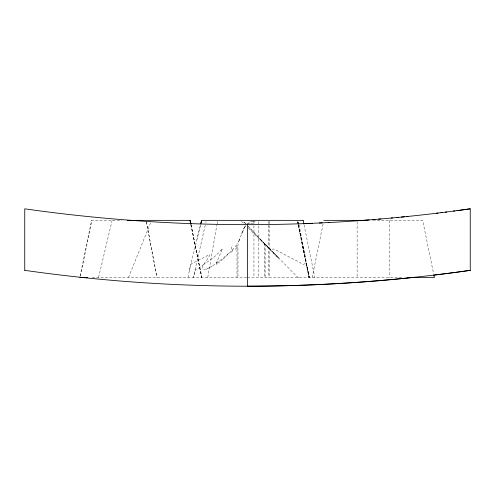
<?xml version="1.0" encoding="UTF-8"?>
<svg xmlns="http://www.w3.org/2000/svg" width="495" height="495" viewBox="0 0 495 495"><rect width="100%" height="100%" fill="white"/><g stroke="black" fill="none" stroke-linecap="round" stroke-linejoin="round"><path stroke-width="0.37" stroke-dasharray="2.48 1.86" d="M269.15 221.265L269.169 277.516M207.745 277.516L216.847 225.114M217.058 223.919L217.466 221.537M187.995 277.516L189.727 268.773L191.237 263.847L196.787 261.181A40.343 40.336 0 0 0 197.647 260.735L209.001 254.776L209.651 254.671L209.583 255.439A9.999 9.999 0 0 1 209.107 256.342C209.001 258.582 198.056 268.525 204.429 269.614A6.299 6.299 0 0 0 204.744 269.577M80.141 276.049L91.587 220.349L121.906 220.349M80.425 276.049L91.816 220.349M312.153 277.516L323.093 224.012M308.15 271.706C307.135 269.193 307.612 265.035 304.976 263.557C303.355 265.128 301.424 263.854 300.032 262.536A13.749 13.674 -90 0 0 298.38 261.57C290.002 257.716 282.002 252.84 273.785 248.954C270.245 251.243 266.997 245.341 264.769 243.905A11.824 1.244 90 0 0 264.553 243.552L248.335 226.512M189.288 270.784L200.543 224.749L196.948 239.407M205.264 225.114L193.31 277.516L195.816 269.323L198.538 268.296L203.086 264.943M205.809 222.731L206.081 221.537M222.026 249.474L221.859 250.093A18.098 18.037 86.1 0 1 221.704 250.557L217.775 259.788A37.459 37.224 -75.8 0 0 217.256 261.162M98.573 277.516L112.13 220.349M216.829 262.14L216.272 264.528L222.459 259.64M216.705 262.48L217.206 261.143M238.868 241.084L243.849 228.436M238.745 241.418L240.205 237.656M128.49 277.516L150.709 222.465M241.783 233.739L242.067 233.065M242.476 232.106L244.041 228.727M244.474 227.917L244.778 227.372A11.063 10.488 19.1 0 1 245.737 225.794M246.714 223.988L250.47 221.989M236.536 246.312L236.994 245.879L236.994 277.516M222.991 259.163L231.332 251.138L237.971 243.429L237.971 277.516M232.025 250.47L232.557 249.994M228.913 253.211L222.49 258.551M221.667 259.213L212.114 266.162M203.179 264.881L208.878 260.952A62.896 62.673 -34.4 0 0 209.998 260.129C214.706 257.295 218.827 252.332 222.088 249.028M209.255 267.838L209.663 267.616M207.708 268.612L206.557 269.088A9.535 9.535 0 0 1 204.744 269.583M251.757 221.704L253.063 221.506M253.063 221.754L255.111 221.506M298.584 277.516L297.817 277.163A73.006 72.604 -90 0 1 296.14 275.69L264.553 243.552L264.553 277.516M372.89 220.349L422.668 220.349L433.614 273.853M92.218 277.516L246.906 277.516M247.339 277.516L402.342 277.516M241.56 221.407L245.316 225.114M248.54 228.288L278.957 258.458L271.724 251.021M260.259 239.407L278.957 258.458M248.311 226.512L264.924 244.239L264.553 243.552M297.52 221.816L297.978 224.012M298.126 224.749L309.053 277.516L298.312 224.749M304.017 224.749L314.82 277.516M297.903 221.816L298.355 224.012M298.504 224.749L309.344 277.516M191.07 224.749L201.873 277.516M190.99 224.749L201.805 277.516M298.163 224.012L297.712 221.816L298.108 224.012M298.256 224.749L309.035 277.516M190.866 224.749L201.663 277.516M308.484 273.345L308.793 274.911M298.485 221.816L298.912 224.012M299.054 224.749L309.301 277.516L309.072 276.328M146.39 221.816L157.107 277.516M146.365 221.816L156.89 277.516M389.219 220.349L389.219 277.516M357.124 221.896L357.124 277.516M268.37 221.426L268.37 223.554M268.37 224.978L268.37 277.516M265.116 244.14L265.116 277.516M258.829 221.605L258.829 277.516M253.935 221.401L253.935 224.204M253.935 225.609L253.935 277.516M243.818 228.659A33.778 28.927 -26.9 0 1 244.245 227.83M241.777 233.176A52.055 18.705 -57.3 0 1 242.185 232.211M231.357 249.35A43.133 10.209 -61 0 1 232.211 244.938M238.8 241.226A23.259 0.662 -67.4 0 1 238.46 241.993M250.761 223.66A10.457 6.707 -9.1 0 1 253.267 223.053M247.964 224.185A9.553 8.545 -0.4 0 1 250.278 222.868M236.981 247.766A84.459 27.411 -36.6 0 1 234.271 250.284M232.959 250.563A62.11 16.842 -37.7 0 1 229.73 253.421M212.052 266.069A47.303 47 -28.3 0 1 209.614 267.529M209.249 267.832A27.114 27.083 -25.5 0 1 207.702 268.606M222.094 249.028A2.512 2.5 -90 0 1 222.026 249.474M243.924 228.473A27.565 26.742 3.4 0 1 245.204 226.128M250.315 221.55A13.223 10.451 -7 0 1 251.658 221.253M245.675 223.709L243.552 221.469L245.662 223.709"/><path stroke-width="0.74" d="M201.601 220.349L200.704 224.012L201.626 220.349L303.15 220.349M127.351 220.349L190.179 220.349L190.915 224.012M323.854 220.349L367.284 220.349M79.819 277.516L87.702 277.516M407.657 277.516L434.363 277.516L433.911 275.313M303.113 220.349L303.868 224.012M190.086 220.349L190.841 224.012M189.969 220.349L190.717 224.012M24.75 270.369L24.75 208.828A1852.16 1712.211 90 0 0 247.5 224.668A1852.16 1712.211 90 0 0 470.244 208.803L470.25 270.369M247.5 224.631L247.5 286.172A1852.16 1712.211 90 0 0 413.096 277.435M24.756 270.344A1852.16 1712.211 90 0 0 247.5 286.209A1852.16 1712.211 -90 0 0 470.244 270.344A1852.16 1712.211 90 0 1 433.614 275.127M470.244 208.803A1852.16 1712.211 -90 0 1 457.058 210.623M454.862 210.919A1852.16 1712.211 -90 0 1 453.395 211.111M446.799 211.965A1852.16 1712.211 -90 0 1 445.339 212.151M442.406 212.516A1852.16 1712.211 -90 0 1 440.94 212.702M438.007 213.06A1852.16 1712.211 -90 0 1 436.547 213.24M407.967 216.426A1852.16 1712.211 -90 0 1 406.506 216.575M404.304 216.798A1852.16 1712.211 -90 0 1 401.371 217.088M398.444 217.373A1852.16 1712.211 -90 0 1 396.248 217.583M392.585 217.924A1852.16 1712.211 -90 0 1 391.118 218.06M380.859 218.963A1852.16 1712.211 -90 0 1 378.663 219.149M374.993 219.452A1852.16 1712.211 -90 0 1 372.797 219.631M369.134 219.922A1852.16 1712.211 -90 0 1 358.875 220.683M329.565 222.49A1852.16 1712.211 -90 0 1 328.098 222.571M322.239 222.861A1852.16 1712.211 -90 0 1 319.306 222.998M312.716 223.288A1852.16 1712.211 -90 0 1 303.918 223.629"/></g></svg>
